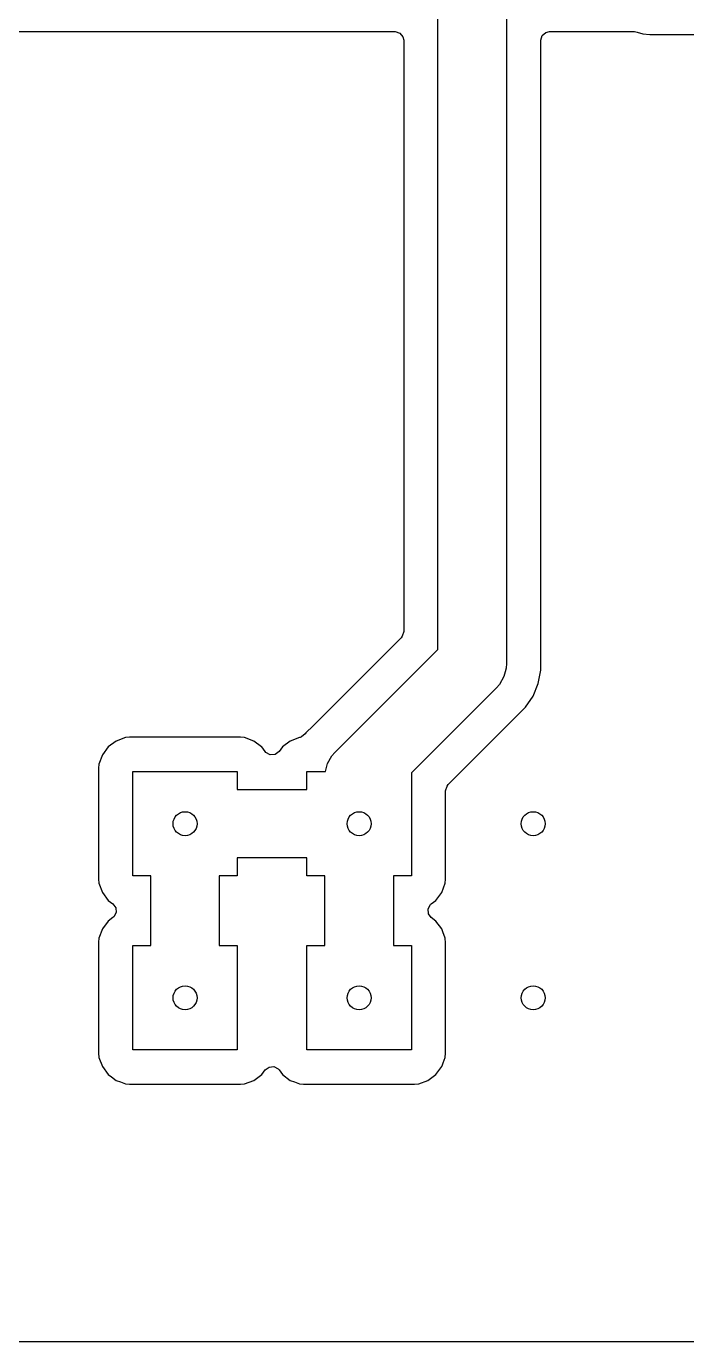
# Model space of a CAD drawing. Extents: x 0.21 to 3.39, y 0.21 to 2.59.
# Drawn here: x 1.394 to 1.773, y 0.21 to 0.966 of the extents above; entities that cross this region are included whole.
import ezdxf

# ---------------------------------------------------------------- set-up
doc = ezdxf.new("R2010")
doc.units = 0
doc.header["$MEASUREMENT"] = 0
doc.layers.add('BLACK', color=7, linetype='CONTINUOUS')

msp = doc.modelspace()

# ---------------------------------------------------------------- linework, layer by layer
at = {"layer": 'BLACK', "linetype": 'CONTINUOUS'}
for p, q in [((1.63031, 0.60815), (1.63031, 0.98272)), ((1.66969, 0.98272), (1.66969, 0.6)), ((1.37933, 0.96301), (1.39572, 0.96301)), ((1.39572, 0.96301), (1.39572, 0.96301)), ((1.39572, 0.96301), (1.39612, 0.96301)), ((1.39612, 0.96301), (1.46433, 0.96301)), ((1.46433, 0.96301), (1.48112, 0.96301)), ((1.48112, 0.96301), (1.54933, 0.96301)), ((1.54933, 0.96301), (1.56612, 0.96301)), ((1.56612, 0.96301), (1.60565, 0.96301)), ((1.60565, 0.96301), (1.60833, 0.96222)), ((1.60833, 0.96222), (1.61016, 0.96011)), ((1.61016, 0.96011), (1.61061, 0.95805)), ((1.68939, 0.95805), (1.69018, 0.96073)), ((1.69018, 0.96073), (1.69229, 0.96256)), ((1.69229, 0.96256), (1.69435, 0.96301)), ((1.69435, 0.96301), (1.74325, 0.96301)), ((1.74325, 0.96301), (1.74481, 0.96276)), ((1.74481, 0.96276), (1.74791, 0.96173)), ((1.74791, 0.96173), (1.74791, 0.96173)), ((1.74791, 0.96173), (1.74791, 0.96173)), ((1.74791, 0.96173), (1.75196, 0.96132)), ((1.75196, 0.96132), (1.76835, 0.96132)), ((1.76835, 0.96132), (1.76835, 0.96132)), ((1.76835, 0.96132), (1.76875, 0.96132)), ((1.76875, 0.96132), (1.86209, 0.96132)), ((1.61061, 0.95805), (1.61061, 0.61837)), ((1.68939, 0.60408), (1.68939, 0.95805)), ((1.60916, 0.61486), (1.55989, 0.5656)), ((1.60982, 0.61569), (1.60916, 0.61486)), ((1.61061, 0.61837), (1.60982, 0.61569)), ((1.57108, 0.54892), (1.63031, 0.60815)), ((1.66952, 0.59743), (1.66891, 0.59515)), ((1.66969, 0.6), (1.66952, 0.59743)), ((1.66952, 0.59743), (1.66952, 0.59743)), ((1.68939, 0.60388), (1.68939, 0.60408)), ((1.68939, 0.60408), (1.68939, 0.60408)), ((1.68939, 0.59612), (1.68939, 0.60388)), ((1.66819, 0.59247), (1.66562, 0.58802)), ((1.66891, 0.59515), (1.66819, 0.59247)), ((1.68788, 0.58851), (1.68939, 0.59612)), ((1.66392, 0.58608), (1.615, 0.53716)), ((1.66562, 0.58802), (1.66392, 0.58608)), ((1.66562, 0.58802), (1.66562, 0.58802)), ((1.68491, 0.58134), (1.68788, 0.58851)), ((1.63616, 0.53045), (1.6806, 0.57489)), ((1.6806, 0.57489), (1.68491, 0.58134)), ((1.55406, 0.5596), (1.55192, 0.5578)), ((1.5544, 0.56011), (1.55406, 0.5596)), ((1.55851, 0.56422), (1.5544, 0.56011)), ((1.55989, 0.5656), (1.55851, 0.56422)), ((1.55989, 0.5656), (1.55989, 0.5656)), ((1.44092, 0.55208), (1.43753, 0.54754)), ((1.44546, 0.55547), (1.44092, 0.55208)), ((1.45077, 0.55745), (1.44546, 0.55547)), ((1.44546, 0.55547), (1.44546, 0.55547)), ((1.45311, 0.5577), (1.45077, 0.55745)), ((1.45077, 0.55745), (1.45077, 0.55745)), ((1.45312, 0.5577), (1.45311, 0.5577)), ((1.51688, 0.5577), (1.45312, 0.5577)), ((1.51923, 0.55745), (1.51688, 0.5577)), ((1.52454, 0.55547), (1.51923, 0.55745)), ((1.51923, 0.55745), (1.51923, 0.55745)), ((1.52893, 0.55219), (1.52454, 0.55547)), ((1.52454, 0.55547), (1.52454, 0.55547)), ((1.52454, 0.55547), (1.52454, 0.55547)), ((1.52908, 0.55208), (1.52893, 0.55219)), ((1.53103, 0.54947), (1.52908, 0.55208)), ((1.54092, 0.55208), (1.53897, 0.54947)), ((1.54546, 0.55547), (1.54092, 0.55208)), ((1.55077, 0.55745), (1.54546, 0.55547)), ((1.54546, 0.55547), (1.54546, 0.55547)), ((1.55107, 0.55752), (1.55077, 0.55745)), ((1.55192, 0.5578), (1.55106, 0.55758)), ((1.55106, 0.55758), (1.55107, 0.55752)), ((1.43753, 0.54754), (1.43555, 0.54223)), ((1.43753, 0.54754), (1.43753, 0.54754)), ((1.53149, 0.54893), (1.53103, 0.54947)), ((1.53395, 0.54759), (1.53149, 0.54893)), ((1.53673, 0.54779), (1.53395, 0.54759)), ((1.53897, 0.54947), (1.53673, 0.54779)), ((1.56681, 0.54253), (1.56938, 0.54698)), ((1.56938, 0.54698), (1.57108, 0.54892)), ((1.56938, 0.54698), (1.56938, 0.54698)), ((1.43555, 0.54223), (1.4353, 0.53988)), ((1.4353, 0.53988), (1.4353, 0.47612)), ((1.455, 0.478), (1.455, 0.538)), ((1.455, 0.538), (1.515, 0.538)), ((1.515, 0.538), (1.515, 0.52769)), ((1.555, 0.52769), (1.555, 0.538)), ((1.555, 0.538), (1.5656, 0.538)), ((1.5656, 0.538), (1.56681, 0.54253)), ((1.615, 0.53716), (1.615, 0.478)), ((1.6347, 0.52694), (1.63549, 0.52963)), ((1.63549, 0.52963), (1.63616, 0.53045)), ((1.515, 0.52769), (1.555, 0.52769)), ((1.6347, 0.47612), (1.6347, 0.52694)), ((1.555, 0.48831), (1.515, 0.48831)), ((1.515, 0.48831), (1.515, 0.478)), ((1.555, 0.478), (1.555, 0.48831)), ((1.4353, 0.47612), (1.4353, 0.47611)), ((1.4353, 0.47611), (1.43555, 0.47377)), ((1.46531, 0.478), (1.455, 0.478)), ((1.46531, 0.438), (1.46531, 0.478)), ((1.515, 0.478), (1.50469, 0.478)), ((1.50469, 0.478), (1.50469, 0.438)), ((1.56531, 0.478), (1.555, 0.478)), ((1.56531, 0.438), (1.56531, 0.478)), ((1.615, 0.478), (1.60469, 0.478)), ((1.60469, 0.478), (1.60469, 0.438)), ((1.63445, 0.47377), (1.6347, 0.47612)), ((1.43555, 0.47377), (1.43555, 0.47377)), ((1.43555, 0.47377), (1.43753, 0.46846)), ((1.63247, 0.46846), (1.63445, 0.47377)), ((1.43753, 0.46846), (1.43753, 0.46846)), ((1.43753, 0.46846), (1.43753, 0.46846)), ((1.43753, 0.46846), (1.44092, 0.46392)), ((1.44092, 0.46392), (1.44353, 0.46197)), ((1.44353, 0.46197), (1.44521, 0.45973)), ((1.62459, 0.45905), (1.62593, 0.46151)), ((1.62593, 0.46151), (1.62647, 0.46197)), ((1.62647, 0.46197), (1.62908, 0.46392)), ((1.62908, 0.46392), (1.63247, 0.46846)), ((1.44353, 0.45403), (1.44092, 0.45208)), ((1.44407, 0.45449), (1.44353, 0.45403)), ((1.44541, 0.45695), (1.44407, 0.45449)), ((1.44521, 0.45973), (1.44541, 0.45695)), ((1.62479, 0.45627), (1.62459, 0.45905)), ((1.62647, 0.45403), (1.62479, 0.45627)), ((1.62908, 0.45208), (1.62647, 0.45403)), ((1.43753, 0.44754), (1.43555, 0.44223)), ((1.44092, 0.45208), (1.43753, 0.44754)), ((1.43753, 0.44754), (1.43753, 0.44754)), ((1.63247, 0.44754), (1.62908, 0.45208)), ((1.63312, 0.44579), (1.63247, 0.44754)), ((1.63247, 0.44754), (1.63247, 0.44754)), ((1.63247, 0.44754), (1.63247, 0.44754)), ((1.43555, 0.44223), (1.4353, 0.43989)), ((1.4353, 0.43989), (1.4353, 0.37612)), ((1.63445, 0.44223), (1.63312, 0.44579)), ((1.63449, 0.44188), (1.63445, 0.44223)), ((1.6347, 0.43988), (1.63449, 0.44188)), ((1.6347, 0.37612), (1.6347, 0.43988)), ((1.455, 0.378), (1.455, 0.438)), ((1.455, 0.438), (1.46531, 0.438)), ((1.50469, 0.438), (1.515, 0.438)), ((1.515, 0.438), (1.515, 0.378)), ((1.555, 0.378), (1.555, 0.438)), ((1.555, 0.438), (1.56531, 0.438)), ((1.60469, 0.438), (1.615, 0.438)), ((1.615, 0.438), (1.615, 0.378)), ((1.515, 0.378), (1.455, 0.378)), ((1.615, 0.378), (1.555, 0.378)), ((1.4353, 0.37612), (1.4353, 0.37611)), ((1.4353, 0.37611), (1.43555, 0.37377)), ((1.43555, 0.37377), (1.43555, 0.37377)), ((1.43555, 0.37377), (1.43753, 0.36846)), ((1.63266, 0.36896), (1.63328, 0.37063)), ((1.63328, 0.37063), (1.63445, 0.37377)), ((1.63445, 0.37377), (1.6347, 0.37612)), ((1.43753, 0.36846), (1.43753, 0.36846)), ((1.43753, 0.36846), (1.44092, 0.36392)), ((1.44092, 0.36392), (1.44268, 0.36261)), ((1.52454, 0.36053), (1.52908, 0.36392)), ((1.52908, 0.36392), (1.53103, 0.36653)), ((1.53103, 0.36653), (1.53327, 0.36821)), ((1.53327, 0.36821), (1.53605, 0.36841)), ((1.53605, 0.36841), (1.53851, 0.36707)), ((1.53851, 0.36707), (1.53897, 0.36653)), ((1.53897, 0.36653), (1.54092, 0.36392)), ((1.54092, 0.36392), (1.54546, 0.36053)), ((1.62454, 0.36053), (1.62908, 0.36392)), ((1.62908, 0.36392), (1.63247, 0.36846)), ((1.63247, 0.36846), (1.63266, 0.36896)), ((1.44268, 0.36261), (1.44546, 0.36053)), ((1.44546, 0.36053), (1.44546, 0.36053)), ((1.44546, 0.36053), (1.44546, 0.36053)), ((1.44546, 0.36053), (1.44784, 0.35964)), ((1.44784, 0.35964), (1.45077, 0.35855)), ((1.45077, 0.35855), (1.45077, 0.35855)), ((1.45077, 0.35855), (1.45312, 0.3583)), ((1.45312, 0.3583), (1.51688, 0.3583)), ((1.51688, 0.3583), (1.51923, 0.35855)), ((1.51923, 0.35855), (1.52454, 0.36053)), ((1.54546, 0.36053), (1.54546, 0.36053)), ((1.54546, 0.36053), (1.54546, 0.36053)), ((1.54546, 0.36053), (1.54784, 0.35964)), ((1.54784, 0.35964), (1.55077, 0.35855)), ((1.55077, 0.35855), (1.55077, 0.35855)), ((1.55077, 0.35855), (1.55312, 0.3583)), ((1.55312, 0.3583), (1.61688, 0.3583)), ((1.61688, 0.3583), (1.61923, 0.35855)), ((1.61923, 0.35855), (1.62454, 0.36053)), ((3.38463, 0.21041), (0.21537, 0.21041))]:
    msp.add_line(p, q, dxfattribs=at)
at = {"layer": 'BLACK'}
for centre in [(1.485, 0.508), (1.585, 0.508), (1.685, 0.508), (1.485, 0.408), (1.585, 0.408), (1.685, 0.408)]:
    msp.add_circle(centre, 0.00689, dxfattribs=at)

doc.saveas('drawing.dxf')
